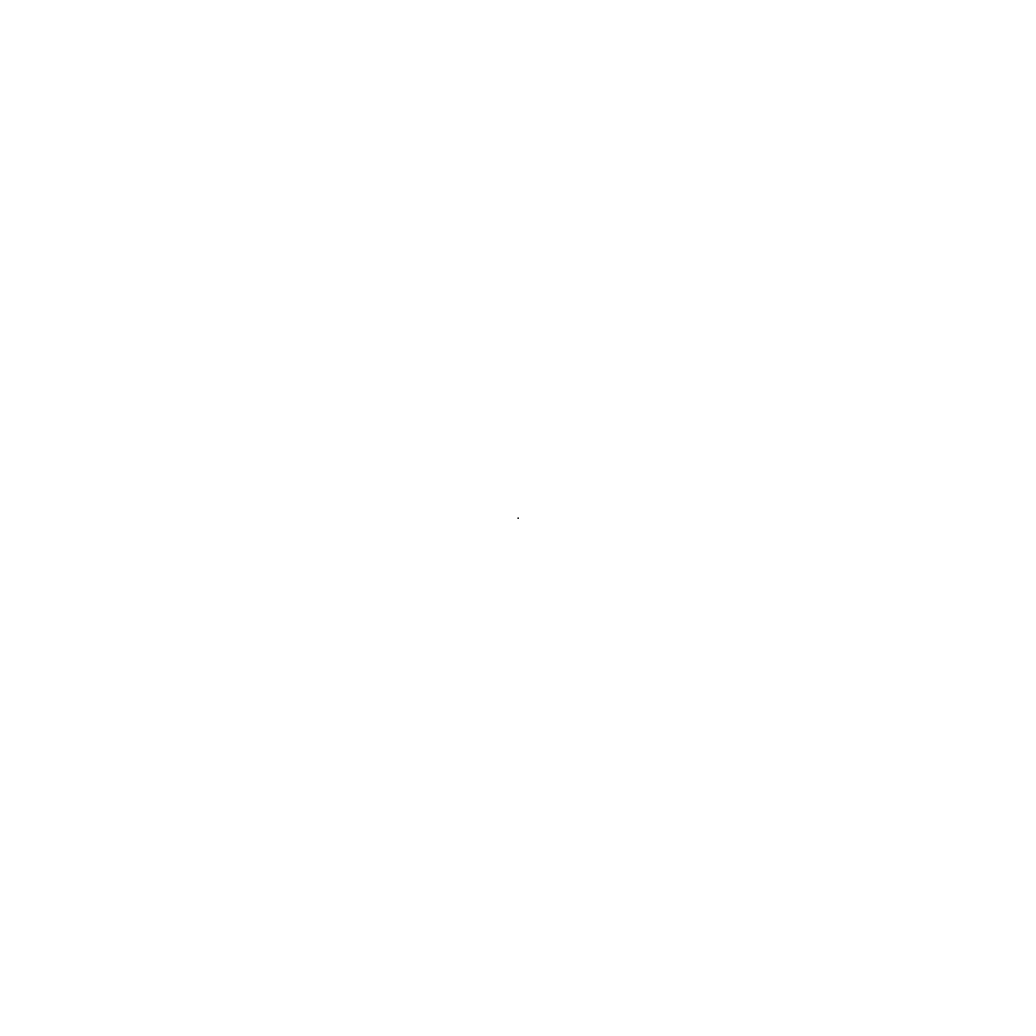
# Model space of a CAD drawing. Extents: x 299.1666666667 to 299.1666666667, y 78 to 78.
import ezdxf

# ---------------------------------------------------------------- set-up
doc = ezdxf.new("R2010")
doc.units = 0
doc.header["$LTSCALE"] = 6
doc.layers.add('1', color=8, linetype='CONTINUOUS')

msp = doc.modelspace()

# ---------------------------------------------------------------- linework, layer by layer
at = {"layer": '1', "color": 0}
msp.add_point((299.1666666667, 78), dxfattribs=at)

doc.saveas('drawing.dxf')
